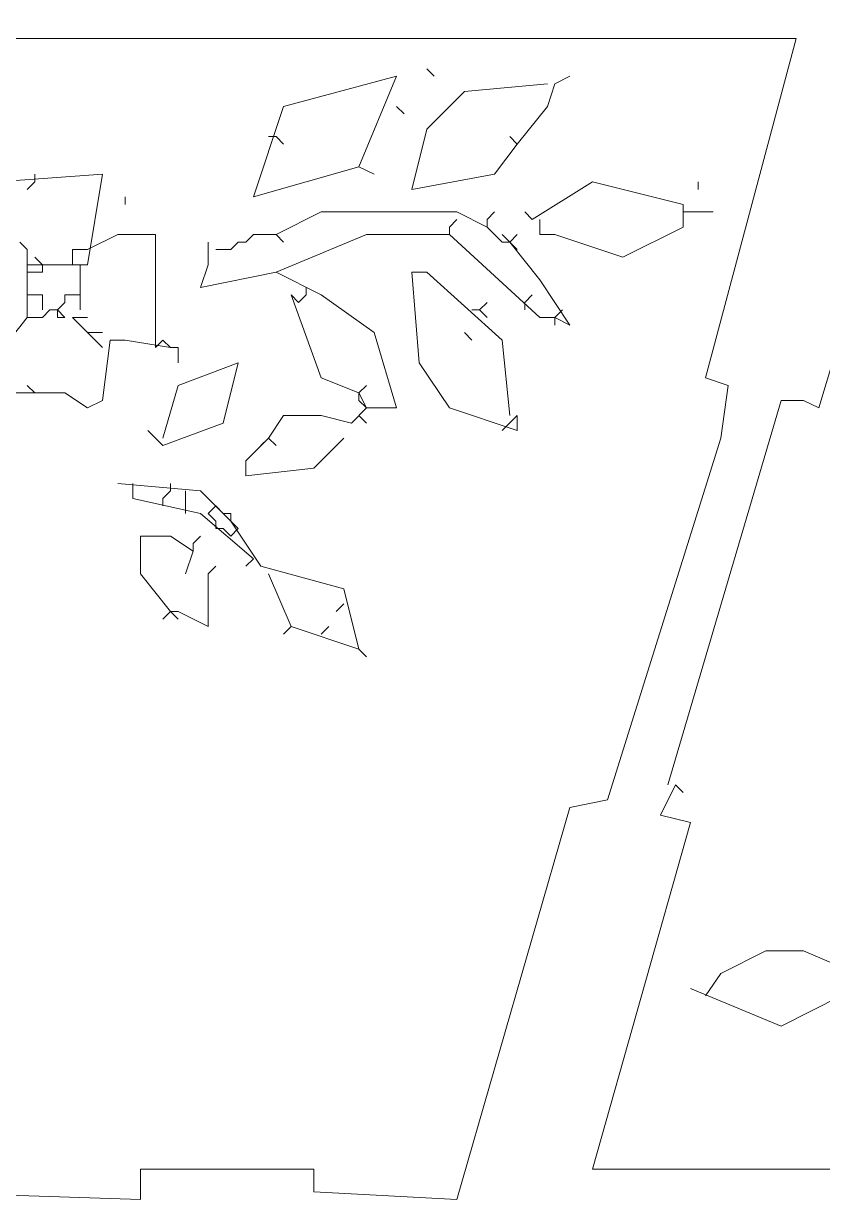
# Model space of a CAD drawing. Header units: millimetres. Extents: x -91 to 120, y -182 to 176.
# Drawn here: x -55.2 to -18.3, y 64.3 to 118.7 of the extents above; entities that cross this region are included whole.
import ezdxf

# ---------------------------------------------------------------- set-up
doc = ezdxf.new("R2010")
doc.units = ezdxf.units.MM
doc.header["$MEASUREMENT"] = 0
doc.layers.add('Katman 1', color=7, linetype='Continuous')

msp = doc.modelspace()

# ---------------------------------------------------------------- linework, layer by layer
at = {"layer": 'Katman 1', "lineweight": 9}
for points, knots in [([(-25.4141, 83.4751), (-25.4141, 83.4751), (-20.1815, 101.2658), (-20.1815, 101.2658), (-20.1815, 101.2658), (-20.1815, 101.2658), (-19.135, 101.2658), (-19.135, 101.2658), (-19.135, 101.2658), (-19.135, 101.2658), (-18.4373, 100.9169), (-18.4373, 100.9169), (-18.4373, 100.9169), (-18.4373, 100.9169), (-12.8559, 119.4053), (-12.8559, 119.4053), (-12.8559, 119.4053), (-12.8559, 119.4053), (-6.5769, 119.4053), (-6.5769, 119.4053), (-6.5769, 119.4053), (-6.5769, 119.4053), (-6.228, 118.01), (-6.228, 118.01), (-6.228, 118.01), (-6.228, 118.01), (1.4464, 118.01), (1.4464, 118.01), (1.4464, 118.01), (1.4464, 118.01), (1.4464, 119.4053), (1.4464, 119.4053), (1.4464, 119.4053), (1.4464, 119.4053), (12.2604, 119.4053), (12.2604, 119.4053), (12.2604, 119.4053), (12.2604, 119.4053), (12.6092, 118.01), (12.6092, 118.01), (12.6092, 118.01), (12.6092, 118.01), (20.2836, 118.01), (20.2836, 118.01), (20.2836, 118.01), (20.2836, 118.01), (20.2836, 119.4053), (20.2836, 119.4053), (20.2836, 119.4053), (20.2836, 119.4053), (26.9115, 119.4053), (26.9115, 119.4053), (26.9115, 119.4053), (26.9115, 119.4053), (32.4929, 100.9169), (32.4929, 100.9169), (32.4929, 100.9169), (32.4929, 100.9169), (34.2371, 101.2658), (34.2371, 101.2658), (34.2371, 101.2658), (34.2371, 101.2658), (39.4697, 83.8239), (39.4697, 83.8239), (39.4697, 83.8239), (39.4697, 83.8239), (39.1208, 82.0797), (39.1208, 82.0797), (39.1208, 82.0797), (39.1208, 82.0797), (38.4231, 81.7309), (38.4231, 81.7309), (38.4231, 81.7309), (38.4231, 81.7309), (42.958, 65.6844), (42.958, 65.6844), (42.958, 65.6844), (42.958, 65.6844), (-28.9024, 65.6844), (-28.9024, 65.6844), (-28.9024, 65.6844), (-28.9024, 65.6844), (-24.3676, 81.7309), (-24.3676, 81.7309), (-24.3676, 81.7309), (-24.3676, 81.7309), (-25.7629, 82.0797), (-25.7629, 82.0797), (-25.7629, 82.0797), (-25.7629, 82.0797), (-25.0652, 83.4751), (-25.0652, 83.4751), (-25.0652, 83.4751), (-25.0652, 83.4751), (-24.7164, 83.1262), (-24.7164, 83.1262)], [0, 0, 0, 0, 0.04, 0.04, 0.04, 0.04, 0.08, 0.08, 0.08, 0.08, 0.12, 0.12, 0.12, 0.12, 0.16, 0.16, 0.16, 0.16, 0.2, 0.2, 0.2, 0.2, 0.24, 0.24, 0.24, 0.24, 0.28, 0.28, 0.28, 0.28, 0.32, 0.32, 0.32, 0.32, 0.36, 0.36, 0.36, 0.36, 0.4, 0.4, 0.4, 0.4, 0.44, 0.44, 0.44, 0.44, 0.48, 0.48, 0.48, 0.48, 0.52, 0.52, 0.52, 0.52, 0.56, 0.56, 0.56, 0.56, 0.6, 0.6, 0.6, 0.6, 0.64, 0.64, 0.64, 0.64, 0.68, 0.68, 0.68, 0.68, 0.72, 0.72, 0.72, 0.72, 0.76, 0.76, 0.76, 0.76, 0.8, 0.8, 0.8, 0.8, 0.84, 0.84, 0.84, 0.84, 0.88, 0.88, 0.88, 0.88, 0.92, 0.92, 0.92, 0.92, 1, 1, 1, 1]), ([(-79.4838, 78.9402), (-79.4838, 78.9402), (-80.5304, 82.7774), (-80.5304, 82.7774), (-80.5304, 82.7774), (-80.5304, 82.7774), (-82.2745, 82.7774), (-82.2745, 82.7774), (-82.2745, 82.7774), (-82.2745, 82.7774), (-87.5071, 100.9169), (-87.5071, 100.9169), (-87.5071, 100.9169), (-87.5071, 100.9169), (-87.5071, 101.9634), (-87.5071, 101.9634), (-87.5071, 101.9634), (-87.5071, 101.9634), (-86.8094, 101.9634), (-86.8094, 101.9634), (-86.8094, 101.9634), (-86.8094, 101.9634), (-87.8559, 107.196), (-87.8559, 107.196), (-87.8559, 107.196), (-87.8559, 107.196), (-90.9955, 118.01), (-90.9955, 118.01), (-90.9955, 118.01), (-90.9955, 118.01), (-19.4838, 118.01), (-19.4838, 118.01), (-19.4838, 118.01), (-19.4838, 118.01), (-23.6699, 102.3123), (-23.6699, 102.3123), (-23.6699, 102.3123), (-23.6699, 102.3123), (-22.6234, 101.9634), (-22.6234, 101.9634), (-22.6234, 101.9634), (-22.6234, 101.9634), (-22.9722, 99.5216), (-22.9722, 99.5216), (-22.9722, 99.5216), (-22.9722, 99.5216), (-28.2048, 82.7774), (-28.2048, 82.7774), (-28.2048, 82.7774), (-28.2048, 82.7774), (-29.949, 82.4286), (-29.949, 82.4286), (-29.949, 82.4286), (-29.949, 82.4286), (-35.1815, 64.289), (-35.1815, 64.289), (-35.1815, 64.289), (-35.1815, 64.289), (-41.8094, 64.6379), (-41.8094, 64.6379), (-41.8094, 64.6379), (-41.8094, 64.6379), (-41.8094, 65.6844), (-41.8094, 65.6844), (-41.8094, 65.6844), (-41.8094, 65.6844), (-49.8327, 65.6844), (-49.8327, 65.6844), (-49.8327, 65.6844), (-49.8327, 65.6844), (-49.8327, 64.289), (-49.8327, 64.289), (-49.8327, 64.289), (-49.8327, 64.289), (-60.6466, 64.6379), (-60.6466, 64.6379), (-60.6466, 64.6379), (-60.6466, 64.6379), (-60.6466, 65.6844), (-60.6466, 65.6844), (-60.6466, 65.6844), (-60.6466, 65.6844), (-68.6699, 65.6844), (-68.6699, 65.6844), (-68.6699, 65.6844), (-68.6699, 65.6844), (-68.6699, 64.289), (-68.6699, 64.289), (-68.6699, 64.289), (-68.6699, 64.289), (-75.2978, 64.6379), (-75.2978, 64.6379), (-75.2978, 64.6379), (-75.2978, 64.6379), (-79.4838, 78.9402), (-79.4838, 78.9402), (-79.4838, 78.9402), (-79.4838, 78.9402), (-78.7862, 79.289), (-78.7862, 79.289)], [0, 0, 0, 0, 0.0384615, 0.0384615, 0.0384615, 0.0384615, 0.0769231, 0.0769231, 0.0769231, 0.0769231, 0.1153846, 0.1153846, 0.1153846, 0.1153846, 0.1538462, 0.1538462, 0.1538462, 0.1538462, 0.1923077, 0.1923077, 0.1923077, 0.1923077, 0.2307692, 0.2307692, 0.2307692, 0.2307692, 0.2692308, 0.2692308, 0.2692308, 0.2692308, 0.3076923, 0.3076923, 0.3076923, 0.3076923, 0.3461538, 0.3461538, 0.3461538, 0.3461538, 0.3846154, 0.3846154, 0.3846154, 0.3846154, 0.4230769, 0.4230769, 0.4230769, 0.4230769, 0.4615385, 0.4615385, 0.4615385, 0.4615385, 0.5, 0.5, 0.5, 0.5, 0.5384615, 0.5384615, 0.5384615, 0.5384615, 0.5769231, 0.5769231, 0.5769231, 0.5769231, 0.6153846, 0.6153846, 0.6153846, 0.6153846, 0.6538462, 0.6538462, 0.6538462, 0.6538462, 0.6923077, 0.6923077, 0.6923077, 0.6923077, 0.7307692, 0.7307692, 0.7307692, 0.7307692, 0.7692308, 0.7692308, 0.7692308, 0.7692308, 0.8076923, 0.8076923, 0.8076923, 0.8076923, 0.8461538, 0.8461538, 0.8461538, 0.8461538, 0.8846154, 0.8846154, 0.8846154, 0.8846154, 0.9230769, 0.9230769, 0.9230769, 0.9230769, 1, 1, 1, 1]), ([(-39.7164, 112.0797), (-39.7164, 112.0797), (-37.9722, 116.2658), (-37.9722, 116.2658), (-37.9722, 116.2658), (-37.9722, 116.2658), (-43.2048, 114.8704), (-43.2048, 114.8704), (-43.2048, 114.8704), (-43.2048, 114.8704), (-44.6001, 110.6844), (-44.6001, 110.6844), (-44.6001, 110.6844), (-44.6001, 110.6844), (-39.7164, 112.0797), (-39.7164, 112.0797), (-39.7164, 112.0797), (-39.7164, 112.0797), (-39.0187, 111.7309), (-39.0187, 111.7309)], [0, 0, 0, 0, 0.1666667, 0.1666667, 0.1666667, 0.1666667, 0.3333333, 0.3333333, 0.3333333, 0.3333333, 0.5, 0.5, 0.5, 0.5, 0.6666667, 0.6666667, 0.6666667, 0.6666667, 1, 1, 1, 1]), ([(-32.3908, 113.1262), (-32.3908, 113.1262), (-33.4373, 111.7309), (-33.4373, 111.7309), (-33.4373, 111.7309), (-33.4373, 111.7309), (-37.2745, 111.0332), (-37.2745, 111.0332), (-37.2745, 111.0332), (-37.2745, 111.0332), (-36.5769, 113.8239), (-36.5769, 113.8239), (-36.5769, 113.8239), (-36.5769, 113.8239), (-34.8327, 115.5681), (-34.8327, 115.5681), (-34.8327, 115.5681), (-34.8327, 115.5681), (-30.9955, 115.9169), (-30.9955, 115.9169)], [0, 0, 0, 0, 0.1666667, 0.1666667, 0.1666667, 0.1666667, 0.3333333, 0.3333333, 0.3333333, 0.3333333, 0.5, 0.5, 0.5, 0.5, 0.6666667, 0.6666667, 0.6666667, 0.6666667, 1, 1, 1, 1]), ([(-32.3908, 113.1262), (-32.3908, 113.1262), (-30.9955, 114.8704), (-30.9955, 114.8704), (-30.9955, 114.8704), (-30.9955, 114.8704), (-30.6466, 115.9169), (-30.6466, 115.9169), (-30.6466, 115.9169), (-30.6466, 115.9169), (-29.949, 116.2658), (-29.949, 116.2658)], [0, 0, 0, 0, 0.25, 0.25, 0.25, 0.25, 0.5, 0.5, 0.5, 0.5, 1, 1, 1, 1]), ([(-54.7164, 101.6146), (-54.7164, 101.6146), (-56.4606, 101.6146), (-56.4606, 101.6146), (-56.4606, 101.6146), (-56.4606, 101.6146), (-56.4606, 103.3588), (-56.4606, 103.3588), (-56.4606, 103.3588), (-56.4606, 103.3588), (-55.0652, 105.103), (-55.0652, 105.103), (-55.0652, 105.103), (-55.0652, 105.103), (-55.0652, 107.5448), (-55.0652, 107.5448), (-55.0652, 107.5448), (-55.0652, 107.5448), (-52.2745, 107.5448), (-52.2745, 107.5448), (-52.2745, 107.5448), (-52.2745, 107.5448), (-51.5769, 111.7309), (-51.5769, 111.7309), (-51.5769, 111.7309), (-51.5769, 111.7309), (-56.4606, 111.382), (-56.4606, 111.382), (-56.4606, 111.382), (-56.4606, 111.382), (-56.4606, 108.9402), (-56.4606, 108.9402), (-56.4606, 108.9402), (-56.4606, 108.9402), (-59.2513, 108.5913), (-59.2513, 108.5913), (-59.2513, 108.5913), (-59.2513, 108.5913), (-58.5536, 106.4983), (-58.5536, 106.4983), (-58.5536, 106.4983), (-58.5536, 106.4983), (-59.2513, 104.4053), (-59.2513, 104.4053), (-59.2513, 104.4053), (-59.2513, 104.4053), (-57.8559, 103.7076), (-57.8559, 103.7076), (-57.8559, 103.7076), (-57.8559, 103.7076), (-55.7629, 105.103), (-55.7629, 105.103), (-55.7629, 105.103), (-55.7629, 105.103), (-55.7629, 104.4053), (-55.7629, 104.4053)], [0, 0, 0, 0, 0.0666667, 0.0666667, 0.0666667, 0.0666667, 0.1333333, 0.1333333, 0.1333333, 0.1333333, 0.2, 0.2, 0.2, 0.2, 0.2666667, 0.2666667, 0.2666667, 0.2666667, 0.3333333, 0.3333333, 0.3333333, 0.3333333, 0.4, 0.4, 0.4, 0.4, 0.4666667, 0.4666667, 0.4666667, 0.4666667, 0.5333333, 0.5333333, 0.5333333, 0.5333333, 0.6, 0.6, 0.6, 0.6, 0.6666667, 0.6666667, 0.6666667, 0.6666667, 0.7333333, 0.7333333, 0.7333333, 0.7333333, 0.8, 0.8, 0.8, 0.8, 0.8666667, 0.8666667, 0.8666667, 0.8666667, 1, 1, 1, 1]), ([(-31.3443, 109.6379), (-31.3443, 109.6379), (-31.3443, 108.9402), (-31.3443, 108.9402), (-31.3443, 108.9402), (-31.3443, 108.9402), (-30.6466, 108.9402), (-30.6466, 108.9402), (-30.6466, 108.9402), (-30.6466, 108.9402), (-27.5071, 107.8937), (-27.5071, 107.8937), (-27.5071, 107.8937), (-27.5071, 107.8937), (-24.7164, 109.289), (-24.7164, 109.289), (-24.7164, 109.289), (-24.7164, 109.289), (-24.7164, 110.3355), (-24.7164, 110.3355), (-24.7164, 110.3355), (-24.7164, 110.3355), (-28.9024, 111.382), (-28.9024, 111.382), (-28.9024, 111.382), (-28.9024, 111.382), (-31.6931, 109.6379), (-31.6931, 109.6379), (-31.6931, 109.6379), (-31.6931, 109.6379), (-32.042, 109.9867), (-32.042, 109.9867)], [0, 0, 0, 0, 0.1111111, 0.1111111, 0.1111111, 0.1111111, 0.2222222, 0.2222222, 0.2222222, 0.2222222, 0.3333333, 0.3333333, 0.3333333, 0.3333333, 0.4444444, 0.4444444, 0.4444444, 0.4444444, 0.5555556, 0.5555556, 0.5555556, 0.5555556, 0.6666667, 0.6666667, 0.6666667, 0.6666667, 0.7777778, 0.7777778, 0.7777778, 0.7777778, 1, 1, 1, 1]), ([(-43.5536, 108.9402), (-43.5536, 108.9402), (-41.4606, 109.9867), (-41.4606, 109.9867), (-41.4606, 109.9867), (-41.4606, 109.9867), (-35.1815, 109.9867), (-35.1815, 109.9867), (-35.1815, 109.9867), (-35.1815, 109.9867), (-33.7862, 109.289), (-33.7862, 109.289)], [0, 0, 0, 0, 0.25, 0.25, 0.25, 0.25, 0.5, 0.5, 0.5, 0.5, 1, 1, 1, 1]), ([(-32.7396, 108.5913), (-32.7396, 108.5913), (-33.0885, 108.5913), (-33.0885, 108.5913), (-33.0885, 108.5913), (-33.0885, 108.5913), (-33.4373, 108.9402), (-33.4373, 108.9402), (-33.4373, 108.9402), (-33.4373, 108.9402), (-33.7862, 109.289), (-33.7862, 109.289), (-33.7862, 109.289), (-33.7862, 109.289), (-33.7862, 109.6379), (-33.7862, 109.6379), (-33.7862, 109.6379), (-33.7862, 109.6379), (-33.4373, 109.9867), (-33.4373, 109.9867)], [0, 0, 0, 0, 0.1666667, 0.1666667, 0.1666667, 0.1666667, 0.3333333, 0.3333333, 0.3333333, 0.3333333, 0.5, 0.5, 0.5, 0.5, 0.6666667, 0.6666667, 0.6666667, 0.6666667, 1, 1, 1, 1]), ([(-35.5304, 108.9402), (-35.5304, 108.9402), (-35.5304, 109.289), (-35.5304, 109.289), (-35.5304, 109.289), (-35.5304, 109.289), (-35.1815, 109.6379), (-35.1815, 109.6379)], [0, 0, 0, 0, 0.3333333, 0.3333333, 0.3333333, 0.3333333, 1, 1, 1, 1]), ([(-49.135, 103.7076), (-49.135, 103.7076), (-49.135, 108.9402), (-49.135, 108.9402), (-49.135, 108.9402), (-49.135, 108.9402), (-50.8792, 108.9402), (-50.8792, 108.9402), (-50.8792, 108.9402), (-50.8792, 108.9402), (-52.2745, 108.2425), (-52.2745, 108.2425)], [0, 0, 0, 0, 0.25, 0.25, 0.25, 0.25, 0.5, 0.5, 0.5, 0.5, 1, 1, 1, 1]), ([(-46.3443, 108.2425), (-46.3443, 108.2425), (-45.6466, 108.2425), (-45.6466, 108.2425), (-45.6466, 108.2425), (-45.6466, 108.2425), (-45.2978, 108.5913), (-45.2978, 108.5913), (-45.2978, 108.5913), (-45.2978, 108.5913), (-44.949, 108.5913), (-44.949, 108.5913), (-44.949, 108.5913), (-44.949, 108.5913), (-44.6001, 108.9402), (-44.6001, 108.9402), (-44.6001, 108.9402), (-44.6001, 108.9402), (-43.5536, 108.9402), (-43.5536, 108.9402), (-43.5536, 108.9402), (-43.5536, 108.9402), (-43.2048, 108.5913), (-43.2048, 108.5913)], [0, 0, 0, 0, 0.1428571, 0.1428571, 0.1428571, 0.1428571, 0.2857143, 0.2857143, 0.2857143, 0.2857143, 0.4285714, 0.4285714, 0.4285714, 0.4285714, 0.5714286, 0.5714286, 0.5714286, 0.5714286, 0.7142857, 0.7142857, 0.7142857, 0.7142857, 1, 1, 1, 1]), ([(-43.9025, 99.5216), (-43.9025, 99.5216), (-43.2048, 100.5681), (-43.2048, 100.5681), (-43.2048, 100.5681), (-43.2048, 100.5681), (-41.4606, 100.5681), (-41.4606, 100.5681), (-41.4606, 100.5681), (-41.4606, 100.5681), (-40.0652, 100.2193), (-40.0652, 100.2193), (-40.0652, 100.2193), (-40.0652, 100.2193), (-39.3676, 100.9169), (-39.3676, 100.9169), (-39.3676, 100.9169), (-39.3676, 100.9169), (-37.9722, 100.9169), (-37.9722, 100.9169), (-37.9722, 100.9169), (-37.9722, 100.9169), (-39.0187, 104.4053), (-39.0187, 104.4053), (-39.0187, 104.4053), (-39.0187, 104.4053), (-41.4606, 106.1495), (-41.4606, 106.1495), (-41.4606, 106.1495), (-41.4606, 106.1495), (-43.5536, 107.196), (-43.5536, 107.196), (-43.5536, 107.196), (-43.5536, 107.196), (-39.3676, 108.9402), (-39.3676, 108.9402), (-39.3676, 108.9402), (-39.3676, 108.9402), (-35.5304, 108.9402), (-35.5304, 108.9402), (-35.5304, 108.9402), (-35.5304, 108.9402), (-31.3443, 105.103), (-31.3443, 105.103), (-31.3443, 105.103), (-31.3443, 105.103), (-30.6466, 105.103), (-30.6466, 105.103), (-30.6466, 105.103), (-30.6466, 105.103), (-29.949, 104.7541), (-29.949, 104.7541), (-29.949, 104.7541), (-29.949, 104.7541), (-31.3443, 106.8471), (-31.3443, 106.8471), (-31.3443, 106.8471), (-31.3443, 106.8471), (-32.7396, 108.5913), (-32.7396, 108.5913), (-32.7396, 108.5913), (-32.7396, 108.5913), (-32.3908, 108.9402), (-32.3908, 108.9402)], [0, 0, 0, 0, 0.0588235, 0.0588235, 0.0588235, 0.0588235, 0.1176471, 0.1176471, 0.1176471, 0.1176471, 0.1764706, 0.1764706, 0.1764706, 0.1764706, 0.2352941, 0.2352941, 0.2352941, 0.2352941, 0.2941176, 0.2941176, 0.2941176, 0.2941176, 0.3529412, 0.3529412, 0.3529412, 0.3529412, 0.4117647, 0.4117647, 0.4117647, 0.4117647, 0.4705882, 0.4705882, 0.4705882, 0.4705882, 0.5294118, 0.5294118, 0.5294118, 0.5294118, 0.5882353, 0.5882353, 0.5882353, 0.5882353, 0.6470588, 0.6470588, 0.6470588, 0.6470588, 0.7058824, 0.7058824, 0.7058824, 0.7058824, 0.7647059, 0.7647059, 0.7647059, 0.7647059, 0.8235294, 0.8235294, 0.8235294, 0.8235294, 0.8823529, 0.8823529, 0.8823529, 0.8823529, 1, 1, 1, 1]), ([(-55.0652, 107.196), (-55.0652, 107.196), (-55.0652, 108.2425), (-55.0652, 108.2425), (-55.0652, 108.2425), (-55.0652, 108.2425), (-55.4141, 108.5913), (-55.4141, 108.5913)], [0, 0, 0, 0, 0.3333333, 0.3333333, 0.3333333, 0.3333333, 1, 1, 1, 1]), ([(-43.5536, 107.196), (-43.5536, 107.196), (-47.042, 106.4983), (-47.042, 106.4983), (-47.042, 106.4983), (-47.042, 106.4983), (-46.6931, 107.5448), (-46.6931, 107.5448), (-46.6931, 107.5448), (-46.6931, 107.5448), (-46.6931, 108.5913), (-46.6931, 108.5913)], [0, 0, 0, 0, 0.25, 0.25, 0.25, 0.25, 0.5, 0.5, 0.5, 0.5, 1, 1, 1, 1]), ([(-55.0652, 107.196), (-55.0652, 107.196), (-54.3676, 107.196), (-54.3676, 107.196), (-54.3676, 107.196), (-54.3676, 107.196), (-54.3676, 107.5448), (-54.3676, 107.5448), (-54.3676, 107.5448), (-54.3676, 107.5448), (-54.7164, 107.8937), (-54.7164, 107.8937)], [0, 0, 0, 0, 0.25, 0.25, 0.25, 0.25, 0.5, 0.5, 0.5, 0.5, 1, 1, 1, 1]), ([(-52.9722, 107.5448), (-52.9722, 107.5448), (-52.9722, 108.2425), (-52.9722, 108.2425), (-52.9722, 108.2425), (-52.9722, 108.2425), (-52.2745, 108.2425), (-52.2745, 108.2425)], [0, 0, 0, 0, 0.3333333, 0.3333333, 0.3333333, 0.3333333, 1, 1, 1, 1]), ([(-33.0885, 99.8704), (-33.0885, 99.8704), (-32.3908, 100.5681), (-32.3908, 100.5681), (-32.3908, 100.5681), (-32.3908, 100.5681), (-32.3908, 99.8704), (-32.3908, 99.8704), (-32.3908, 99.8704), (-32.3908, 99.8704), (-35.5304, 100.9169), (-35.5304, 100.9169), (-35.5304, 100.9169), (-35.5304, 100.9169), (-36.9257, 103.0099), (-36.9257, 103.0099), (-36.9257, 103.0099), (-36.9257, 103.0099), (-37.2745, 107.196), (-37.2745, 107.196), (-37.2745, 107.196), (-37.2745, 107.196), (-36.5769, 107.196), (-36.5769, 107.196), (-36.5769, 107.196), (-36.5769, 107.196), (-33.0885, 104.0565), (-33.0885, 104.0565), (-33.0885, 104.0565), (-33.0885, 104.0565), (-32.7396, 100.5681), (-32.7396, 100.5681)], [0, 0, 0, 0, 0.1111111, 0.1111111, 0.1111111, 0.1111111, 0.2222222, 0.2222222, 0.2222222, 0.2222222, 0.3333333, 0.3333333, 0.3333333, 0.3333333, 0.4444444, 0.4444444, 0.4444444, 0.4444444, 0.5555556, 0.5555556, 0.5555556, 0.5555556, 0.6666667, 0.6666667, 0.6666667, 0.6666667, 0.7777778, 0.7777778, 0.7777778, 0.7777778, 1, 1, 1, 1]), ([(-54.3676, 105.4518), (-54.3676, 105.4518), (-54.3676, 106.1495), (-54.3676, 106.1495), (-54.3676, 106.1495), (-54.3676, 106.1495), (-55.0652, 106.1495), (-55.0652, 106.1495)], [0, 0, 0, 0, 0.3333333, 0.3333333, 0.3333333, 0.3333333, 1, 1, 1, 1]), ([(-53.6699, 105.4518), (-53.6699, 105.4518), (-53.3211, 105.8006), (-53.3211, 105.8006), (-53.3211, 105.8006), (-53.3211, 105.8006), (-53.3211, 106.1495), (-53.3211, 106.1495), (-53.3211, 106.1495), (-53.3211, 106.1495), (-52.6234, 106.1495), (-52.6234, 106.1495), (-52.6234, 106.1495), (-52.6234, 106.1495), (-52.6234, 105.4518), (-52.6234, 105.4518)], [0, 0, 0, 0, 0.2, 0.2, 0.2, 0.2, 0.4, 0.4, 0.4, 0.4, 0.6, 0.6, 0.6, 0.6, 1, 1, 1, 1]), ([(-39.3676, 100.9169), (-39.3676, 100.9169), (-39.7164, 101.6146), (-39.7164, 101.6146), (-39.7164, 101.6146), (-39.7164, 101.6146), (-41.4606, 102.3123), (-41.4606, 102.3123), (-41.4606, 102.3123), (-41.4606, 102.3123), (-42.8559, 106.1495), (-42.8559, 106.1495), (-42.8559, 106.1495), (-42.8559, 106.1495), (-42.5071, 105.8006), (-42.5071, 105.8006), (-42.5071, 105.8006), (-42.5071, 105.8006), (-42.1583, 106.1495), (-42.1583, 106.1495)], [0, 0, 0, 0, 0.1666667, 0.1666667, 0.1666667, 0.1666667, 0.3333333, 0.3333333, 0.3333333, 0.3333333, 0.5, 0.5, 0.5, 0.5, 0.6666667, 0.6666667, 0.6666667, 0.6666667, 1, 1, 1, 1]), ([(-55.0652, 105.103), (-55.0652, 105.103), (-54.3676, 105.103), (-54.3676, 105.103), (-54.3676, 105.103), (-54.3676, 105.103), (-54.0187, 105.4518), (-54.0187, 105.4518), (-54.0187, 105.4518), (-54.0187, 105.4518), (-53.6699, 105.4518), (-53.6699, 105.4518), (-53.6699, 105.4518), (-53.6699, 105.4518), (-53.3211, 105.103), (-53.3211, 105.103), (-53.3211, 105.103), (-53.3211, 105.103), (-53.6699, 105.103), (-53.6699, 105.103), (-53.6699, 105.103), (-53.6699, 105.103), (-53.6699, 105.4518), (-53.6699, 105.4518)], [0, 0, 0, 0, 0.1428571, 0.1428571, 0.1428571, 0.1428571, 0.2857143, 0.2857143, 0.2857143, 0.2857143, 0.4285714, 0.4285714, 0.4285714, 0.4285714, 0.5714286, 0.5714286, 0.5714286, 0.5714286, 0.7142857, 0.7142857, 0.7142857, 0.7142857, 1, 1, 1, 1]), ([(-52.2745, 104.4053), (-52.2745, 104.4053), (-52.9722, 105.103), (-52.9722, 105.103), (-52.9722, 105.103), (-52.9722, 105.103), (-52.2745, 105.103), (-52.2745, 105.103)], [0, 0, 0, 0, 0.3333333, 0.3333333, 0.3333333, 0.3333333, 1, 1, 1, 1]), ([(-54.7164, 101.6146), (-54.7164, 101.6146), (-53.3211, 101.6146), (-53.3211, 101.6146), (-53.3211, 101.6146), (-53.3211, 101.6146), (-52.2745, 100.9169), (-52.2745, 100.9169), (-52.2745, 100.9169), (-52.2745, 100.9169), (-51.5769, 101.2658), (-51.5769, 101.2658), (-51.5769, 101.2658), (-51.5769, 101.2658), (-51.228, 104.0565), (-51.228, 104.0565), (-51.228, 104.0565), (-51.228, 104.0565), (-50.5303, 104.0565), (-50.5303, 104.0565), (-50.5303, 104.0565), (-50.5303, 104.0565), (-48.4373, 103.7076), (-48.4373, 103.7076), (-48.4373, 103.7076), (-48.4373, 103.7076), (-48.0885, 103.7076), (-48.0885, 103.7076), (-48.0885, 103.7076), (-48.0885, 103.7076), (-48.0885, 103.0099), (-48.0885, 103.0099)], [0, 0, 0, 0, 0.1111111, 0.1111111, 0.1111111, 0.1111111, 0.2222222, 0.2222222, 0.2222222, 0.2222222, 0.3333333, 0.3333333, 0.3333333, 0.3333333, 0.4444444, 0.4444444, 0.4444444, 0.4444444, 0.5555556, 0.5555556, 0.5555556, 0.5555556, 0.6666667, 0.6666667, 0.6666667, 0.6666667, 0.7777778, 0.7777778, 0.7777778, 0.7777778, 1, 1, 1, 1]), ([(-51.5769, 103.7076), (-51.5769, 103.7076), (-52.2745, 104.4053), (-52.2745, 104.4053), (-52.2745, 104.4053), (-52.2745, 104.4053), (-51.5769, 104.4053), (-51.5769, 104.4053)], [0, 0, 0, 0, 0.3333333, 0.3333333, 0.3333333, 0.3333333, 1, 1, 1, 1]), ([(-49.135, 103.7076), (-49.135, 103.7076), (-48.7862, 104.0565), (-48.7862, 104.0565), (-48.7862, 104.0565), (-48.7862, 104.0565), (-48.4373, 103.7076), (-48.4373, 103.7076)], [0, 0, 0, 0, 0.3333333, 0.3333333, 0.3333333, 0.3333333, 1, 1, 1, 1]), ([(-48.7862, 99.5216), (-48.7862, 99.5216), (-48.0885, 101.9634), (-48.0885, 101.9634), (-48.0885, 101.9634), (-48.0885, 101.9634), (-45.2978, 103.0099), (-45.2978, 103.0099), (-45.2978, 103.0099), (-45.2978, 103.0099), (-45.9955, 100.2193), (-45.9955, 100.2193), (-45.9955, 100.2193), (-45.9955, 100.2193), (-48.7862, 99.1727), (-48.7862, 99.1727), (-48.7862, 99.1727), (-48.7862, 99.1727), (-49.4838, 99.8704), (-49.4838, 99.8704)], [0, 0, 0, 0, 0.1666667, 0.1666667, 0.1666667, 0.1666667, 0.3333333, 0.3333333, 0.3333333, 0.3333333, 0.5, 0.5, 0.5, 0.5, 0.6666667, 0.6666667, 0.6666667, 0.6666667, 1, 1, 1, 1]), ([(-39.3676, 100.9169), (-39.3676, 100.9169), (-39.7164, 101.2658), (-39.7164, 101.2658), (-39.7164, 101.2658), (-39.7164, 101.2658), (-39.7164, 101.6146), (-39.7164, 101.6146)], [0, 0, 0, 0, 0.3333333, 0.3333333, 0.3333333, 0.3333333, 1, 1, 1, 1]), ([(-43.9025, 99.5216), (-43.9025, 99.5216), (-44.949, 98.4751), (-44.949, 98.4751), (-44.949, 98.4751), (-44.949, 98.4751), (-44.949, 97.7774), (-44.949, 97.7774), (-44.949, 97.7774), (-44.949, 97.7774), (-41.8094, 98.1262), (-41.8094, 98.1262), (-41.8094, 98.1262), (-41.8094, 98.1262), (-40.4141, 99.5216), (-40.4141, 99.5216)], [0, 0, 0, 0, 0.2, 0.2, 0.2, 0.2, 0.4, 0.4, 0.4, 0.4, 0.6, 0.6, 0.6, 0.6, 1, 1, 1, 1]), ([(-39.7164, 89.7541), (-39.7164, 89.7541), (-40.4141, 92.5448), (-40.4141, 92.5448), (-40.4141, 92.5448), (-40.4141, 92.5448), (-44.2513, 93.5913), (-44.2513, 93.5913), (-44.2513, 93.5913), (-44.2513, 93.5913), (-45.6466, 95.6844), (-45.6466, 95.6844), (-45.6466, 95.6844), (-45.6466, 95.6844), (-47.042, 97.0797), (-47.042, 97.0797), (-47.042, 97.0797), (-47.042, 97.0797), (-50.8792, 97.4285), (-50.8792, 97.4285)], [0, 0, 0, 0, 0.1666667, 0.1666667, 0.1666667, 0.1666667, 0.3333333, 0.3333333, 0.3333333, 0.3333333, 0.5, 0.5, 0.5, 0.5, 0.6666667, 0.6666667, 0.6666667, 0.6666667, 1, 1, 1, 1]), ([(-44.6001, 93.9402), (-44.6001, 93.9402), (-47.042, 96.0332), (-47.042, 96.0332), (-47.042, 96.0332), (-47.042, 96.0332), (-50.1815, 96.7309), (-50.1815, 96.7309), (-50.1815, 96.7309), (-50.1815, 96.7309), (-50.1815, 97.4285), (-50.1815, 97.4285)], [0, 0, 0, 0, 0.25, 0.25, 0.25, 0.25, 0.5, 0.5, 0.5, 0.5, 1, 1, 1, 1]), ([(-48.7862, 96.382), (-48.7862, 96.382), (-48.7862, 96.7309), (-48.7862, 96.7309), (-48.7862, 96.7309), (-48.7862, 96.7309), (-48.4373, 97.0797), (-48.4373, 97.0797)], [0, 0, 0, 0, 0.3333333, 0.3333333, 0.3333333, 0.3333333, 1, 1, 1, 1]), ([(-46.3443, 95.6844), (-46.3443, 95.6844), (-46.6931, 96.0332), (-46.6931, 96.0332), (-46.6931, 96.0332), (-46.6931, 96.0332), (-46.3443, 96.382), (-46.3443, 96.382), (-46.3443, 96.382), (-46.3443, 96.382), (-45.9955, 96.0332), (-45.9955, 96.0332)], [0, 0, 0, 0, 0.25, 0.25, 0.25, 0.25, 0.5, 0.5, 0.5, 0.5, 1, 1, 1, 1]), ([(-45.6466, 95.6844), (-45.6466, 95.6844), (-45.6466, 96.0332), (-45.6466, 96.0332), (-45.6466, 96.0332), (-45.6466, 96.0332), (-45.9955, 96.0332), (-45.9955, 96.0332)], [0, 0, 0, 0, 0.3333333, 0.3333333, 0.3333333, 0.3333333, 1, 1, 1, 1]), ([(-45.9955, 95.3355), (-45.9955, 95.3355), (-46.3443, 95.3355), (-46.3443, 95.3355), (-46.3443, 95.3355), (-46.3443, 95.3355), (-46.3443, 95.6844), (-46.3443, 95.6844)], [0, 0, 0, 0, 0.3333333, 0.3333333, 0.3333333, 0.3333333, 1, 1, 1, 1]), ([(-45.9955, 95.3355), (-45.9955, 95.3355), (-45.6466, 94.9867), (-45.6466, 94.9867), (-45.6466, 94.9867), (-45.6466, 94.9867), (-45.2978, 95.3355), (-45.2978, 95.3355)], [0, 0, 0, 0, 0.3333333, 0.3333333, 0.3333333, 0.3333333, 1, 1, 1, 1]), ([(-45.6466, 94.9867), (-45.6466, 94.9867), (-45.2978, 95.3355), (-45.2978, 95.3355), (-45.2978, 95.3355), (-45.2978, 95.3355), (-45.6466, 95.6844), (-45.6466, 95.6844)], [0, 0, 0, 0, 0.3333333, 0.3333333, 0.3333333, 0.3333333, 1, 1, 1, 1]), ([(-48.4373, 91.4983), (-48.4373, 91.4983), (-49.8327, 93.2425), (-49.8327, 93.2425), (-49.8327, 93.2425), (-49.8327, 93.2425), (-49.8327, 94.9867), (-49.8327, 94.9867), (-49.8327, 94.9867), (-49.8327, 94.9867), (-48.4373, 94.9867), (-48.4373, 94.9867), (-48.4373, 94.9867), (-48.4373, 94.9867), (-47.3908, 94.289), (-47.3908, 94.289), (-47.3908, 94.289), (-47.3908, 94.289), (-47.7397, 93.2425), (-47.7397, 93.2425)], [0, 0, 0, 0, 0.1666667, 0.1666667, 0.1666667, 0.1666667, 0.3333333, 0.3333333, 0.3333333, 0.3333333, 0.5, 0.5, 0.5, 0.5, 0.6666667, 0.6666667, 0.6666667, 0.6666667, 1, 1, 1, 1]), ([(-47.3908, 94.289), (-47.3908, 94.289), (-47.3908, 94.6379), (-47.3908, 94.6379), (-47.3908, 94.6379), (-47.3908, 94.6379), (-47.042, 94.9867), (-47.042, 94.9867)], [0, 0, 0, 0, 0.3333333, 0.3333333, 0.3333333, 0.3333333, 1, 1, 1, 1]), ([(-48.4373, 91.4983), (-48.4373, 91.4983), (-48.0885, 91.4983), (-48.0885, 91.4983), (-48.0885, 91.4983), (-48.0885, 91.4983), (-46.6931, 90.8007), (-46.6931, 90.8007), (-46.6931, 90.8007), (-46.6931, 90.8007), (-46.6931, 93.2425), (-46.6931, 93.2425), (-46.6931, 93.2425), (-46.6931, 93.2425), (-46.3443, 93.5913), (-46.3443, 93.5913)], [0, 0, 0, 0, 0.2, 0.2, 0.2, 0.2, 0.4, 0.4, 0.4, 0.4, 0.6, 0.6, 0.6, 0.6, 1, 1, 1, 1]), ([(-39.7164, 89.7541), (-39.7164, 89.7541), (-42.8559, 90.8007), (-42.8559, 90.8007), (-42.8559, 90.8007), (-42.8559, 90.8007), (-43.2048, 90.4518), (-43.2048, 90.4518)], [0, 0, 0, 0, 0.3333333, 0.3333333, 0.3333333, 0.3333333, 1, 1, 1, 1]), ([(-23.6699, 73.7076), (-23.6699, 73.7076), (-22.9722, 74.7541), (-22.9722, 74.7541), (-22.9722, 74.7541), (-22.9722, 74.7541), (-20.8792, 75.8006), (-20.8792, 75.8006), (-20.8792, 75.8006), (-20.8792, 75.8006), (-19.135, 75.8006), (-19.135, 75.8006), (-19.135, 75.8006), (-19.135, 75.8006), (-16.6931, 74.7541), (-16.6931, 74.7541), (-16.6931, 74.7541), (-16.6931, 74.7541), (-17.3908, 73.7076), (-17.3908, 73.7076), (-17.3908, 73.7076), (-17.3908, 73.7076), (-20.1815, 72.3123), (-20.1815, 72.3123), (-20.1815, 72.3123), (-20.1815, 72.3123), (-24.3676, 74.0565), (-24.3676, 74.0565)], [0, 0, 0, 0, 0.125, 0.125, 0.125, 0.125, 0.25, 0.25, 0.25, 0.25, 0.375, 0.375, 0.375, 0.375, 0.5, 0.5, 0.5, 0.5, 0.625, 0.625, 0.625, 0.625, 0.75, 0.75, 0.75, 0.75, 1, 1, 1, 1])]:
    msp.add_open_spline(points, degree=3, knots=knots, dxfattribs=at)
for points in [[(-36.228, 116.2658), (-36.228, 116.2658), (-36.5769, 116.6146), (-36.5769, 116.6146)], [(-37.9722, 114.8704), (-37.9722, 114.8704), (-37.6234, 114.5216), (-37.6234, 114.5216)], [(-43.5536, 113.4751), (-43.5536, 113.4751), (-43.9025, 113.4751), (-43.9025, 113.4751)], [(-43.5536, 113.4751), (-43.5536, 113.4751), (-43.2048, 113.1262), (-43.2048, 113.1262)], [(-32.3908, 113.1262), (-32.3908, 113.1262), (-32.7396, 113.4751), (-32.7396, 113.4751)], [(-54.7164, 111.382), (-54.7164, 111.382), (-54.7164, 111.7309), (-54.7164, 111.7309)], [(-54.7164, 111.382), (-54.7164, 111.382), (-55.0652, 111.0332), (-55.0652, 111.0332)], [(-24.0187, 111.0332), (-24.0187, 111.0332), (-24.0187, 111.382), (-24.0187, 111.382)], [(-50.5303, 110.3355), (-50.5303, 110.3355), (-50.5303, 110.6844), (-50.5303, 110.6844)], [(-24.7164, 109.9867), (-24.7164, 109.9867), (-23.321, 109.9867), (-23.321, 109.9867)], [(-32.7396, 108.5913), (-32.7396, 108.5913), (-33.0885, 108.9402), (-33.0885, 108.9402)], [(-32.7396, 108.5913), (-32.7396, 108.5913), (-32.3908, 108.2425), (-32.3908, 108.2425)], [(-52.6234, 106.1495), (-52.6234, 106.1495), (-52.6234, 107.5448), (-52.6234, 107.5448)], [(-42.1583, 106.1495), (-42.1583, 106.1495), (-42.1583, 106.4983), (-42.1583, 106.4983)], [(-32.042, 105.8006), (-32.042, 105.8006), (-31.6931, 106.1495), (-31.6931, 106.1495)], [(-34.135, 105.4518), (-34.135, 105.4518), (-33.7862, 105.8006), (-33.7862, 105.8006)], [(-32.042, 105.8006), (-32.042, 105.8006), (-32.042, 105.4518), (-32.042, 105.4518)], [(-34.135, 105.4518), (-34.135, 105.4518), (-34.4838, 105.4518), (-34.4838, 105.4518)], [(-34.135, 105.4518), (-34.135, 105.4518), (-33.7862, 105.103), (-33.7862, 105.103)], [(-30.6466, 105.103), (-30.6466, 105.103), (-30.2978, 105.4518), (-30.2978, 105.4518)], [(-30.6466, 105.103), (-30.6466, 105.103), (-30.6466, 104.7541), (-30.6466, 104.7541)], [(-34.4838, 104.0565), (-34.4838, 104.0565), (-34.8327, 104.4053), (-34.8327, 104.4053)], [(-54.7164, 101.6146), (-54.7164, 101.6146), (-55.0652, 101.9634), (-55.0652, 101.9634)], [(-39.7164, 101.6146), (-39.7164, 101.6146), (-39.3676, 101.9634), (-39.3676, 101.9634)], [(-39.7164, 100.5681), (-39.7164, 100.5681), (-39.3676, 100.2193), (-39.3676, 100.2193)], [(-43.9025, 99.5216), (-43.9025, 99.5216), (-44.2513, 99.1727), (-44.2513, 99.1727)], [(-43.9025, 99.5216), (-43.9025, 99.5216), (-43.5536, 99.1727), (-43.5536, 99.1727)], [(-48.4373, 97.0797), (-48.4373, 97.0797), (-48.4373, 97.4285), (-48.4373, 97.4285)], [(-47.7397, 96.0332), (-47.7397, 96.0332), (-47.7397, 97.0797), (-47.7397, 97.0797)], [(-44.6001, 93.9402), (-44.6001, 93.9402), (-44.949, 93.5913), (-44.949, 93.5913)], [(-42.8559, 90.8007), (-42.8559, 90.8007), (-43.9025, 93.2425), (-43.9025, 93.2425)], [(-48.4373, 91.4983), (-48.4373, 91.4983), (-48.7862, 91.1495), (-48.7862, 91.1495)], [(-48.4373, 91.4983), (-48.4373, 91.4983), (-48.0885, 91.1495), (-48.0885, 91.1495)], [(-40.4141, 91.8472), (-40.4141, 91.8472), (-40.7629, 91.4983), (-40.7629, 91.4983)], [(-41.4606, 90.4518), (-41.4606, 90.4518), (-41.1117, 90.8007), (-41.1117, 90.8007)], [(-39.7164, 89.7541), (-39.7164, 89.7541), (-39.3676, 89.4053), (-39.3676, 89.4053)]]:
    msp.add_open_spline(points, degree=3, dxfattribs=at)

doc.saveas('drawing.dxf')
